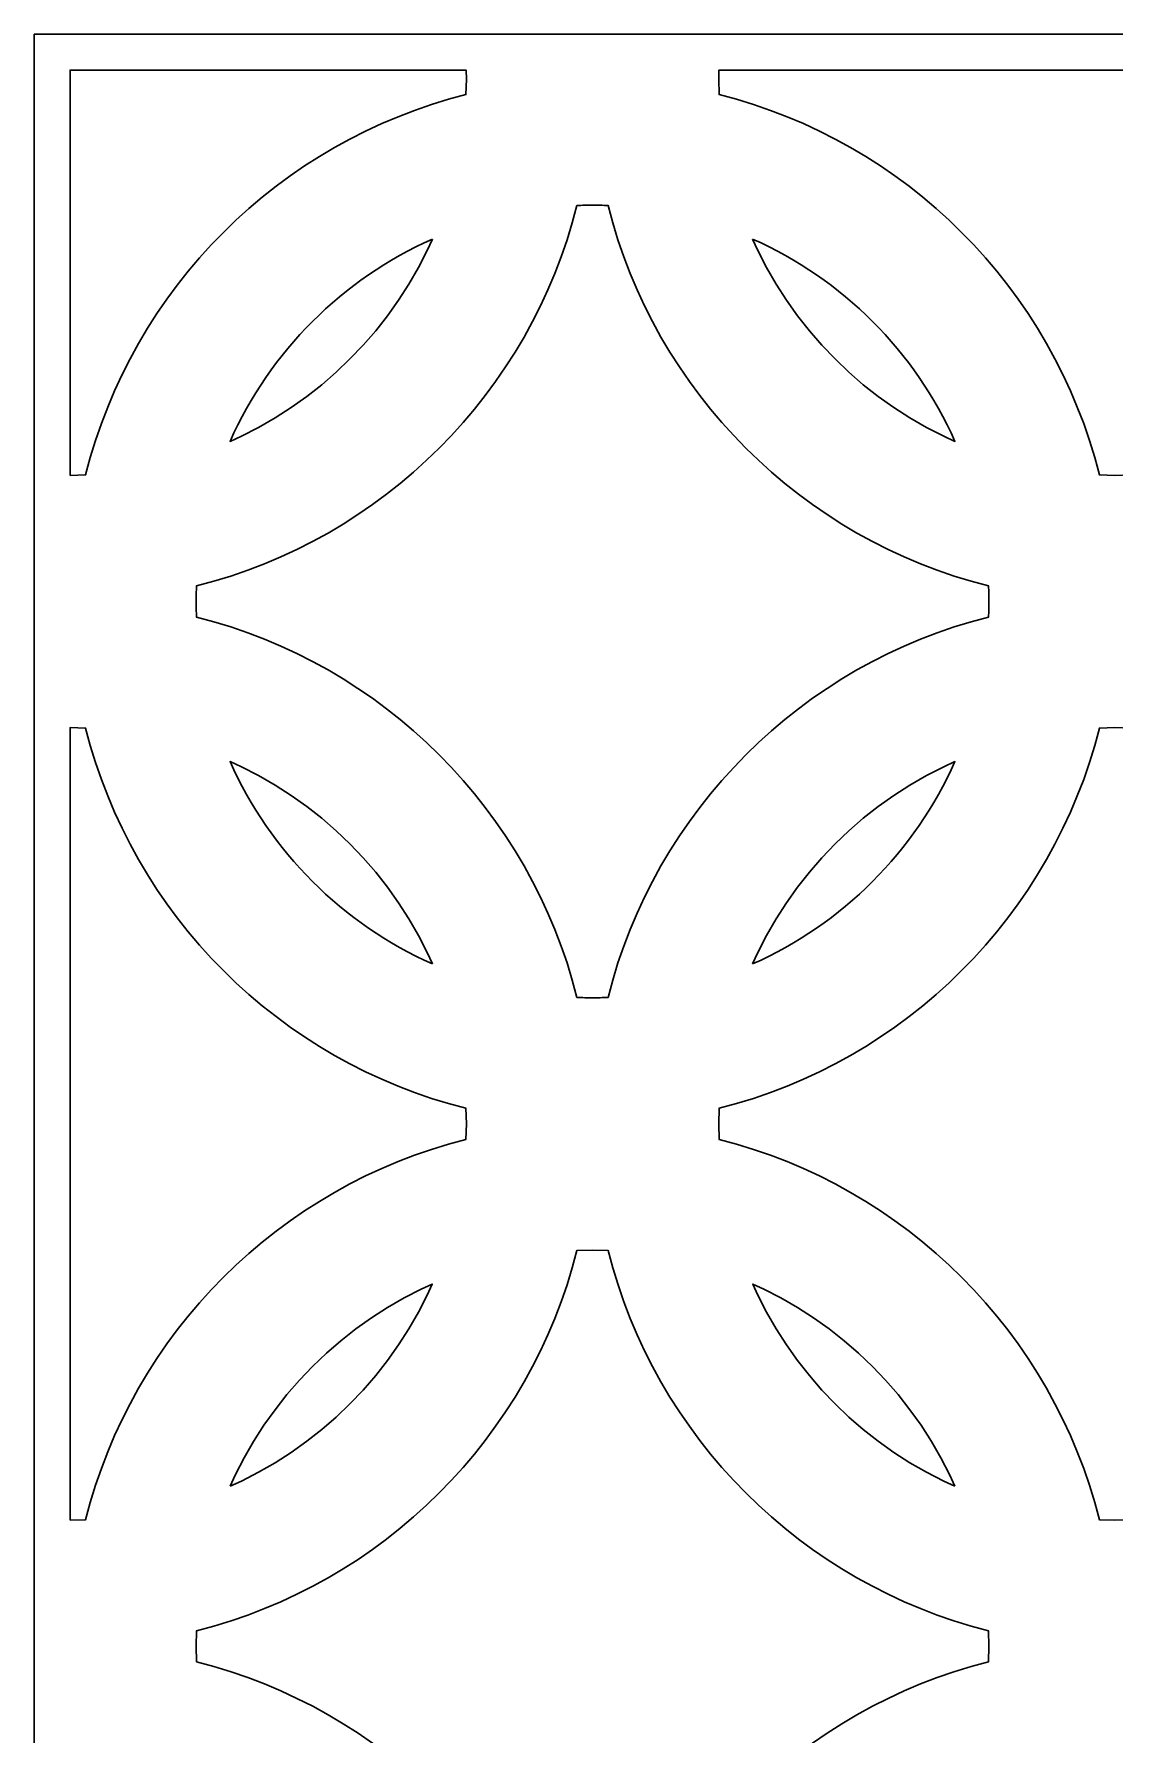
# Model space of a CAD drawing. Header units: centimetres. Extents: x 7.2 to 12.1, y -9 to 9.
# Drawn here: x 7.228 to 9.682, y 5.138 to 9.001 of the extents above; entities that cross this region are included whole.
import ezdxf

# ---------------------------------------------------------------- set-up
doc = ezdxf.new("R2010")
doc.units = ezdxf.units.CM
doc.header["$MEASUREMENT"] = 0
doc.layers.add('layer 1', color=7, linetype='Continuous')

msp = doc.modelspace()

# ---------------------------------------------------------------- linework, layer by layer
at = {"layer": 'layer 1', "color": 250, "lineweight": 30}
for points, knots in [([(7.22754, 9.00077), (7.22754, 9.00077), (12.1369, 9.00077), (12.1369, 9.00077), (12.1369, 9.00077), (12.1369, 9.00077), (12.1369, -9.00021), (12.1369, -9.00021), (12.1369, -9.00021), (12.1369, -9.00021), (7.22754, -9.00021), (7.22754, -9.00021), (7.22754, -9.00021), (7.22754, -9.00021), (7.22754, 9.00077), (7.22754, 9.00077)], [0, 0, 0, 0, 0.2, 0.2, 0.2, 0.2, 0.4, 0.4, 0.4, 0.4, 0.6, 0.6, 0.6, 0.6, 1, 1, 1, 1]), ([(7.30936, 7.99853), (7.30936, 7.99853), (7.34473, 7.99943), (7.34473, 7.99943), (7.34473, 7.99943), (7.45073, 8.42272), (7.78511, 8.75713), (8.20842, 8.86311), (8.20842, 8.86311), (8.20842, 8.86311), (8.20932, 8.89849), (8.20932, 8.89849), (8.20932, 8.89849), (8.20932, 8.89849), (8.2088, 8.91895), (8.2088, 8.91895), (8.2088, 8.91895), (8.2088, 8.91895), (7.30936, 8.91895), (7.30936, 8.91895), (7.30936, 8.91895), (7.30936, 8.91895), (7.30936, 7.99853), (7.30936, 7.99853)], [0, 0, 0, 0, 0.1428571, 0.1428571, 0.1428571, 0.1428571, 0.2857143, 0.2857143, 0.2857143, 0.2857143, 0.4285714, 0.4285714, 0.4285714, 0.4285714, 0.5714286, 0.5714286, 0.5714286, 0.5714286, 0.7142857, 0.7142857, 0.7142857, 0.7142857, 1, 1, 1, 1]), ([(8.78278, 8.91895), (8.78278, 8.91895), (8.78226, 8.89849), (8.78226, 8.89849), (8.78226, 8.89849), (8.78226, 8.89849), (8.78316, 8.86311), (8.78316, 8.86311), (8.78316, 8.86311), (9.20647, 8.75713), (9.54086, 8.42272), (9.64685, 7.99943), (9.64685, 7.99943), (9.64685, 7.99943), (9.68222, 7.99853), (9.68222, 7.99853), (9.68222, 7.99853), (9.68222, 7.99853), (9.71759, 7.99943), (9.71759, 7.99943), (9.71759, 7.99943), (9.82358, 8.42274), (10.15798, 8.75712), (10.58127, 8.86311), (10.58127, 8.86311), (10.58127, 8.86311), (10.58217, 8.89849), (10.58217, 8.89849), (10.58217, 8.89849), (10.58217, 8.89849), (10.58165, 8.91895), (10.58165, 8.91895), (10.58165, 8.91895), (10.58165, 8.91895), (8.78278, 8.91895), (8.78278, 8.91895)], [0, 0, 0, 0, 0.1, 0.1, 0.1, 0.1, 0.2, 0.2, 0.2, 0.2, 0.3, 0.3, 0.3, 0.3, 0.4, 0.4, 0.4, 0.4, 0.5, 0.5, 0.5, 0.5, 0.6, 0.6, 0.6, 0.6, 0.7, 0.7, 0.7, 0.7, 0.8, 0.8, 0.8, 0.8, 1, 1, 1, 1]), ([(8.46048, 8.61135), (8.35454, 8.18785), (8.01998, 7.85331), (7.5965, 7.74737), (7.5965, 7.74737), (7.59604, 7.73565), (7.59574, 7.72389), (7.59574, 7.71206), (7.59574, 7.71206), (7.59574, 7.70023), (7.59604, 7.68847), (7.5965, 7.67674), (7.5965, 7.67674), (8.01998, 7.5708), (8.35454, 7.23626), (8.46048, 6.81277), (8.46048, 6.81277), (8.4722, 6.81231), (8.48396, 6.81201), (8.49579, 6.81201), (8.49579, 6.81201), (8.50762, 6.81201), (8.51938, 6.81231), (8.5311, 6.81277), (8.5311, 6.81277), (8.63704, 7.23626), (8.9716, 7.5708), (9.39508, 7.67674), (9.39508, 7.67674), (9.39554, 7.68847), (9.39584, 7.70023), (9.39584, 7.71206), (9.39584, 7.71206), (9.39584, 7.72389), (9.39554, 7.73565), (9.39508, 7.74737), (9.39508, 7.74737), (8.9716, 7.85332), (8.63704, 8.18785), (8.5311, 8.61135), (8.5311, 8.61135), (8.51938, 8.6118), (8.50762, 8.61211), (8.49579, 8.61211), (8.49579, 8.61211), (8.48396, 8.61211), (8.4722, 8.6118), (8.46048, 8.61135)], [0, 0, 0, 0, 0.0769231, 0.0769231, 0.0769231, 0.0769231, 0.1538462, 0.1538462, 0.1538462, 0.1538462, 0.2307692, 0.2307692, 0.2307692, 0.2307692, 0.3076923, 0.3076923, 0.3076923, 0.3076923, 0.3846154, 0.3846154, 0.3846154, 0.3846154, 0.4615385, 0.4615385, 0.4615385, 0.4615385, 0.5384615, 0.5384615, 0.5384615, 0.5384615, 0.6153846, 0.6153846, 0.6153846, 0.6153846, 0.6923077, 0.6923077, 0.6923077, 0.6923077, 0.7692308, 0.7692308, 0.7692308, 0.7692308, 0.8461538, 0.8461538, 0.8461538, 0.8461538, 1, 1, 1, 1]), ([(8.13214, 8.5351), (8.13214, 8.5351), (8.12054, 8.50949), (8.12054, 8.50949), (8.12054, 8.50949), (8.12054, 8.50949), (8.10063, 8.47072), (8.10063, 8.47072), (8.10063, 8.47072), (8.10063, 8.47072), (8.07891, 8.43301), (8.07891, 8.43301), (8.07891, 8.43301), (8.07891, 8.43301), (8.05542, 8.39644), (8.05542, 8.39644), (8.05542, 8.39644), (8.05542, 8.39644), (8.03024, 8.36107), (8.03024, 8.36107), (8.03024, 8.36107), (8.03024, 8.36107), (8.00341, 8.32696), (8.00341, 8.32696), (8.00341, 8.32696), (8.00341, 8.32696), (7.975, 8.29417), (7.975, 8.29417), (7.975, 8.29417), (7.975, 8.29417), (7.94507, 8.26278), (7.94507, 8.26278), (7.94507, 8.26278), (7.94507, 8.26278), (7.91368, 8.23285), (7.91368, 8.23285), (7.91368, 8.23285), (7.91368, 8.23285), (7.88089, 8.20444), (7.88089, 8.20444), (7.88089, 8.20444), (7.88089, 8.20444), (7.84678, 8.17761), (7.84678, 8.17761), (7.84678, 8.17761), (7.84678, 8.17761), (7.81141, 8.15242), (7.81141, 8.15242), (7.81141, 8.15242), (7.81141, 8.15242), (7.77484, 8.12894), (7.77484, 8.12894), (7.77484, 8.12894), (7.77484, 8.12894), (7.73713, 8.10722), (7.73713, 8.10722), (7.73713, 8.10722), (7.73713, 8.10722), (7.69835, 8.08731), (7.69835, 8.08731), (7.69835, 8.08731), (7.69835, 8.08731), (7.67275, 8.0757), (7.67275, 8.0757), (7.67275, 8.0757), (7.76345, 8.27985), (7.928, 8.4444), (8.13214, 8.5351)], [0, 0, 0, 0, 0.0555556, 0.0555556, 0.0555556, 0.0555556, 0.1111111, 0.1111111, 0.1111111, 0.1111111, 0.1666667, 0.1666667, 0.1666667, 0.1666667, 0.2222222, 0.2222222, 0.2222222, 0.2222222, 0.2777778, 0.2777778, 0.2777778, 0.2777778, 0.3333333, 0.3333333, 0.3333333, 0.3333333, 0.3888889, 0.3888889, 0.3888889, 0.3888889, 0.4444444, 0.4444444, 0.4444444, 0.4444444, 0.5, 0.5, 0.5, 0.5, 0.5555556, 0.5555556, 0.5555556, 0.5555556, 0.6111111, 0.6111111, 0.6111111, 0.6111111, 0.6666667, 0.6666667, 0.6666667, 0.6666667, 0.7222222, 0.7222222, 0.7222222, 0.7222222, 0.7777778, 0.7777778, 0.7777778, 0.7777778, 0.8333333, 0.8333333, 0.8333333, 0.8333333, 0.8888889, 0.8888889, 0.8888889, 0.8888889, 1, 1, 1, 1]), ([(8.85943, 8.5351), (8.85943, 8.5351), (8.87104, 8.50949), (8.87104, 8.50949), (8.87104, 8.50949), (8.87104, 8.50949), (8.89095, 8.47072), (8.89095, 8.47072), (8.89095, 8.47072), (8.89095, 8.47072), (8.91267, 8.43301), (8.91267, 8.43301), (8.91267, 8.43301), (8.91267, 8.43301), (8.93615, 8.39644), (8.93615, 8.39644), (8.93615, 8.39644), (8.93615, 8.39644), (8.96134, 8.36107), (8.96134, 8.36107), (8.96134, 8.36107), (8.96134, 8.36107), (8.98817, 8.32696), (8.98817, 8.32696), (8.98817, 8.32696), (8.98817, 8.32696), (9.01658, 8.29417), (9.01658, 8.29417), (9.01658, 8.29417), (9.01658, 8.29417), (9.04651, 8.26278), (9.04651, 8.26278), (9.04651, 8.26278), (9.04651, 8.26278), (9.0779, 8.23285), (9.0779, 8.23285), (9.0779, 8.23285), (9.0779, 8.23285), (9.11069, 8.20444), (9.11069, 8.20444), (9.11069, 8.20444), (9.11069, 8.20444), (9.1448, 8.17761), (9.1448, 8.17761), (9.1448, 8.17761), (9.1448, 8.17761), (9.18017, 8.15242), (9.18017, 8.15242), (9.18017, 8.15242), (9.18017, 8.15242), (9.21674, 8.12894), (9.21674, 8.12894), (9.21674, 8.12894), (9.21674, 8.12894), (9.25445, 8.10722), (9.25445, 8.10722), (9.25445, 8.10722), (9.25445, 8.10722), (9.29322, 8.08731), (9.29322, 8.08731), (9.29322, 8.08731), (9.29322, 8.08731), (9.31883, 8.0757), (9.31883, 8.0757), (9.31883, 8.0757), (9.22813, 8.27985), (9.06358, 8.4444), (8.85943, 8.5351)], [0, 0, 0, 0, 0.0555556, 0.0555556, 0.0555556, 0.0555556, 0.1111111, 0.1111111, 0.1111111, 0.1111111, 0.1666667, 0.1666667, 0.1666667, 0.1666667, 0.2222222, 0.2222222, 0.2222222, 0.2222222, 0.2777778, 0.2777778, 0.2777778, 0.2777778, 0.3333333, 0.3333333, 0.3333333, 0.3333333, 0.3888889, 0.3888889, 0.3888889, 0.3888889, 0.4444444, 0.4444444, 0.4444444, 0.4444444, 0.5, 0.5, 0.5, 0.5, 0.5555556, 0.5555556, 0.5555556, 0.5555556, 0.6111111, 0.6111111, 0.6111111, 0.6111111, 0.6666667, 0.6666667, 0.6666667, 0.6666667, 0.7222222, 0.7222222, 0.7222222, 0.7222222, 0.7777778, 0.7777778, 0.7777778, 0.7777778, 0.8333333, 0.8333333, 0.8333333, 0.8333333, 0.8888889, 0.8888889, 0.8888889, 0.8888889, 1, 1, 1, 1]), ([(7.30936, 5.62567), (7.30936, 5.62567), (7.34473, 5.62657), (7.34473, 5.62657), (7.34473, 5.62657), (7.45072, 6.04988), (7.78513, 6.38426), (8.20842, 6.49026), (8.20842, 6.49026), (8.20842, 6.49026), (8.20932, 6.52563), (8.20932, 6.52563), (8.20932, 6.52563), (8.20932, 6.52563), (8.20842, 6.561), (8.20842, 6.561), (8.20842, 6.561), (7.78511, 6.66698), (7.45072, 7.00139), (7.34473, 7.42469), (7.34473, 7.42469), (7.34473, 7.42469), (7.30936, 7.42559), (7.30936, 7.42559), (7.30936, 7.42559), (7.30936, 7.42559), (7.30936, 5.62567), (7.30936, 5.62567)], [0, 0, 0, 0, 0.125, 0.125, 0.125, 0.125, 0.25, 0.25, 0.25, 0.25, 0.375, 0.375, 0.375, 0.375, 0.5, 0.5, 0.5, 0.5, 0.625, 0.625, 0.625, 0.625, 0.75, 0.75, 0.75, 0.75, 1, 1, 1, 1]), ([(10.58127, 6.49026), (10.15797, 6.38427), (9.82358, 6.04986), (9.71759, 5.62657), (9.71759, 5.62657), (9.71759, 5.62657), (9.68222, 5.62567), (9.68222, 5.62567), (9.68222, 5.62567), (9.68222, 5.62567), (9.64685, 5.62657), (9.64685, 5.62657), (9.64685, 5.62657), (9.54086, 6.04988), (9.20645, 6.38427), (8.78316, 6.49026), (8.78316, 6.49026), (8.78316, 6.49026), (8.78226, 6.52563), (8.78226, 6.52563), (8.78226, 6.52563), (8.78226, 6.52563), (8.78316, 6.561), (8.78316, 6.561), (8.78316, 6.561), (9.20647, 6.66698), (9.54086, 7.00139), (9.64685, 7.42469), (9.64685, 7.42469), (9.64685, 7.42469), (9.68222, 7.42559), (9.68222, 7.42559), (9.68222, 7.42559), (9.68222, 7.42559), (9.71759, 7.42469), (9.71759, 7.42469), (9.71759, 7.42469), (9.82357, 7.00138), (10.15798, 6.66699), (10.58127, 6.561), (10.58127, 6.561), (10.58127, 6.561), (10.58217, 6.52563), (10.58217, 6.52563), (10.58217, 6.52563), (10.58217, 6.52563), (10.58127, 6.49026), (10.58127, 6.49026)], [0, 0, 0, 0, 0.0769231, 0.0769231, 0.0769231, 0.0769231, 0.1538462, 0.1538462, 0.1538462, 0.1538462, 0.2307692, 0.2307692, 0.2307692, 0.2307692, 0.3076923, 0.3076923, 0.3076923, 0.3076923, 0.3846154, 0.3846154, 0.3846154, 0.3846154, 0.4615385, 0.4615385, 0.4615385, 0.4615385, 0.5384615, 0.5384615, 0.5384615, 0.5384615, 0.6153846, 0.6153846, 0.6153846, 0.6153846, 0.6923077, 0.6923077, 0.6923077, 0.6923077, 0.7692308, 0.7692308, 0.7692308, 0.7692308, 0.8461538, 0.8461538, 0.8461538, 0.8461538, 1, 1, 1, 1]), ([(8.13215, 6.88901), (8.13215, 6.88901), (8.12054, 6.91462), (8.12054, 6.91462), (8.12054, 6.91462), (8.12054, 6.91462), (8.10063, 6.9534), (8.10063, 6.9534), (8.10063, 6.9534), (8.10063, 6.9534), (8.07891, 6.99111), (8.07891, 6.99111), (8.07891, 6.99111), (8.07891, 6.99111), (8.05542, 7.02768), (8.05542, 7.02768), (8.05542, 7.02768), (8.05542, 7.02768), (8.03024, 7.06305), (8.03024, 7.06305), (8.03024, 7.06305), (8.03024, 7.06305), (8.00341, 7.09716), (8.00341, 7.09716), (8.00341, 7.09716), (8.00341, 7.09716), (7.975, 7.12995), (7.975, 7.12995), (7.975, 7.12995), (7.975, 7.12995), (7.94507, 7.16134), (7.94507, 7.16134), (7.94507, 7.16134), (7.94507, 7.16134), (7.91368, 7.19127), (7.91368, 7.19127), (7.91368, 7.19127), (7.91368, 7.19127), (7.88089, 7.21968), (7.88089, 7.21968), (7.88089, 7.21968), (7.88089, 7.21968), (7.84678, 7.24651), (7.84678, 7.24651), (7.84678, 7.24651), (7.84678, 7.24651), (7.81141, 7.27169), (7.81141, 7.27169), (7.81141, 7.27169), (7.81141, 7.27169), (7.77484, 7.29518), (7.77484, 7.29518), (7.77484, 7.29518), (7.77484, 7.29518), (7.73713, 7.3169), (7.73713, 7.3169), (7.73713, 7.3169), (7.73713, 7.3169), (7.69835, 7.33681), (7.69835, 7.33681), (7.69835, 7.33681), (7.69835, 7.33681), (7.67275, 7.34842), (7.67275, 7.34842), (7.67275, 7.34842), (7.76345, 7.14427), (7.928, 6.97971), (8.13215, 6.88901)], [0, 0, 0, 0, 0.0555556, 0.0555556, 0.0555556, 0.0555556, 0.1111111, 0.1111111, 0.1111111, 0.1111111, 0.1666667, 0.1666667, 0.1666667, 0.1666667, 0.2222222, 0.2222222, 0.2222222, 0.2222222, 0.2777778, 0.2777778, 0.2777778, 0.2777778, 0.3333333, 0.3333333, 0.3333333, 0.3333333, 0.3888889, 0.3888889, 0.3888889, 0.3888889, 0.4444444, 0.4444444, 0.4444444, 0.4444444, 0.5, 0.5, 0.5, 0.5, 0.5555556, 0.5555556, 0.5555556, 0.5555556, 0.6111111, 0.6111111, 0.6111111, 0.6111111, 0.6666667, 0.6666667, 0.6666667, 0.6666667, 0.7222222, 0.7222222, 0.7222222, 0.7222222, 0.7777778, 0.7777778, 0.7777778, 0.7777778, 0.8333333, 0.8333333, 0.8333333, 0.8333333, 0.8888889, 0.8888889, 0.8888889, 0.8888889, 1, 1, 1, 1]), ([(8.85943, 6.88901), (8.85943, 6.88901), (8.87104, 6.91462), (8.87104, 6.91462), (8.87104, 6.91462), (8.87104, 6.91462), (8.89095, 6.9534), (8.89095, 6.9534), (8.89095, 6.9534), (8.89095, 6.9534), (8.91267, 6.99111), (8.91267, 6.99111), (8.91267, 6.99111), (8.91267, 6.99111), (8.93615, 7.02768), (8.93615, 7.02768), (8.93615, 7.02768), (8.93615, 7.02768), (8.96134, 7.06305), (8.96134, 7.06305), (8.96134, 7.06305), (8.96134, 7.06305), (8.98817, 7.09716), (8.98817, 7.09716), (8.98817, 7.09716), (8.98817, 7.09716), (9.01658, 7.12995), (9.01658, 7.12995), (9.01658, 7.12995), (9.01658, 7.12995), (9.04651, 7.16134), (9.04651, 7.16134), (9.04651, 7.16134), (9.04651, 7.16134), (9.0779, 7.19127), (9.0779, 7.19127), (9.0779, 7.19127), (9.0779, 7.19127), (9.11069, 7.21968), (9.11069, 7.21968), (9.11069, 7.21968), (9.11069, 7.21968), (9.1448, 7.24651), (9.1448, 7.24651), (9.1448, 7.24651), (9.1448, 7.24651), (9.18017, 7.27169), (9.18017, 7.27169), (9.18017, 7.27169), (9.18017, 7.27169), (9.21674, 7.29518), (9.21674, 7.29518), (9.21674, 7.29518), (9.21674, 7.29518), (9.25445, 7.3169), (9.25445, 7.3169), (9.25445, 7.3169), (9.25445, 7.3169), (9.29322, 7.33681), (9.29322, 7.33681), (9.29322, 7.33681), (9.29322, 7.33681), (9.31883, 7.34842), (9.31883, 7.34842), (9.31883, 7.34842), (9.22814, 7.14427), (9.06358, 6.97971), (8.85943, 6.88901)], [0, 0, 0, 0, 0.0555556, 0.0555556, 0.0555556, 0.0555556, 0.1111111, 0.1111111, 0.1111111, 0.1111111, 0.1666667, 0.1666667, 0.1666667, 0.1666667, 0.2222222, 0.2222222, 0.2222222, 0.2222222, 0.2777778, 0.2777778, 0.2777778, 0.2777778, 0.3333333, 0.3333333, 0.3333333, 0.3333333, 0.3888889, 0.3888889, 0.3888889, 0.3888889, 0.4444444, 0.4444444, 0.4444444, 0.4444444, 0.5, 0.5, 0.5, 0.5, 0.5555556, 0.5555556, 0.5555556, 0.5555556, 0.6111111, 0.6111111, 0.6111111, 0.6111111, 0.6666667, 0.6666667, 0.6666667, 0.6666667, 0.7222222, 0.7222222, 0.7222222, 0.7222222, 0.7777778, 0.7777778, 0.7777778, 0.7777778, 0.8333333, 0.8333333, 0.8333333, 0.8333333, 0.8888889, 0.8888889, 0.8888889, 0.8888889, 1, 1, 1, 1]), ([(7.59673, 5.30383), (8.02003, 5.19784), (8.35444, 4.86345), (8.46042, 4.44014), (8.46042, 4.44014), (8.46042, 4.44014), (8.49579, 4.43924), (8.49579, 4.43924), (8.49579, 4.43924), (8.49579, 4.43924), (8.53116, 4.44014), (8.53116, 4.44014), (8.53116, 4.44014), (8.63715, 4.86344), (8.97154, 5.19785), (9.39485, 5.30383), (9.39485, 5.30383), (9.39485, 5.30383), (9.39575, 5.3392), (9.39575, 5.3392), (9.39575, 5.3392), (9.39575, 5.3392), (9.39485, 5.37457), (9.39485, 5.37457), (9.39485, 5.37457), (8.97154, 5.48056), (8.63715, 5.81496), (8.53116, 6.23826), (8.53116, 6.23826), (8.53116, 6.23826), (8.49579, 6.23916), (8.49579, 6.23916), (8.49579, 6.23916), (8.49579, 6.23916), (8.46042, 6.23826), (8.46042, 6.23826), (8.46042, 6.23826), (8.35444, 5.81495), (8.02003, 5.48056), (7.59673, 5.37457), (7.59673, 5.37457), (7.59673, 5.37457), (7.59583, 5.3392), (7.59583, 5.3392), (7.59583, 5.3392), (7.59583, 5.3392), (7.59673, 5.30383), (7.59673, 5.30383)], [0, 0, 0, 0, 0.0769231, 0.0769231, 0.0769231, 0.0769231, 0.1538462, 0.1538462, 0.1538462, 0.1538462, 0.2307692, 0.2307692, 0.2307692, 0.2307692, 0.3076923, 0.3076923, 0.3076923, 0.3076923, 0.3846154, 0.3846154, 0.3846154, 0.3846154, 0.4615385, 0.4615385, 0.4615385, 0.4615385, 0.5384615, 0.5384615, 0.5384615, 0.5384615, 0.6153846, 0.6153846, 0.6153846, 0.6153846, 0.6923077, 0.6923077, 0.6923077, 0.6923077, 0.7692308, 0.7692308, 0.7692308, 0.7692308, 0.8461538, 0.8461538, 0.8461538, 0.8461538, 1, 1, 1, 1]), ([(7.67321, 5.70305), (7.67321, 5.70305), (7.69836, 5.71445), (7.69836, 5.71445), (7.69836, 5.71445), (7.69836, 5.71445), (7.73713, 5.73436), (7.73713, 5.73436), (7.73713, 5.73436), (7.73713, 5.73436), (7.77484, 5.75608), (7.77484, 5.75608), (7.77484, 5.75608), (7.77484, 5.75608), (7.81141, 5.77956), (7.81141, 5.77956), (7.81141, 5.77956), (7.81141, 5.77956), (7.84678, 5.80475), (7.84678, 5.80475), (7.84678, 5.80475), (7.84678, 5.80475), (7.88089, 5.83158), (7.88089, 5.83158), (7.88089, 5.83158), (7.88089, 5.83158), (7.91367, 5.85999), (7.91367, 5.85999), (7.91367, 5.85999), (7.91367, 5.85999), (7.94507, 5.88993), (7.94507, 5.88993), (7.94507, 5.88993), (7.94507, 5.88993), (7.975, 5.92132), (7.975, 5.92132), (7.975, 5.92132), (7.975, 5.92132), (8.00341, 5.9541), (8.00341, 5.9541), (8.00341, 5.9541), (8.00341, 5.9541), (8.03024, 5.98821), (8.03024, 5.98821), (8.03024, 5.98821), (8.03024, 5.98821), (8.05542, 6.02358), (8.05542, 6.02358), (8.05542, 6.02358), (8.05542, 6.02358), (8.07891, 6.06015), (8.07891, 6.06015), (8.07891, 6.06015), (8.07891, 6.06015), (8.10063, 6.09786), (8.10063, 6.09786), (8.10063, 6.09786), (8.10063, 6.09786), (8.12054, 6.13663), (8.12054, 6.13663), (8.12054, 6.13663), (8.12054, 6.13663), (8.13194, 6.16177), (8.13194, 6.16177), (8.13194, 6.16177), (8.13194, 6.16177), (8.1068, 6.15038), (8.1068, 6.15038), (8.1068, 6.15038), (8.1068, 6.15038), (8.06802, 6.13047), (8.06802, 6.13047), (8.06802, 6.13047), (8.06802, 6.13047), (8.03031, 6.10875), (8.03031, 6.10875), (8.03031, 6.10875), (8.03031, 6.10875), (7.99374, 6.08527), (7.99374, 6.08527), (7.99374, 6.08527), (7.99374, 6.08527), (7.95837, 6.06008), (7.95837, 6.06008), (7.95837, 6.06008), (7.95837, 6.06008), (7.92426, 6.03325), (7.92426, 6.03325), (7.92426, 6.03325), (7.92426, 6.03325), (7.89147, 6.00484), (7.89147, 6.00484), (7.89147, 6.00484), (7.89147, 6.00484), (7.86008, 5.97491), (7.86008, 5.97491), (7.86008, 5.97491), (7.86008, 5.97491), (7.83015, 5.94352), (7.83015, 5.94352), (7.83015, 5.94352), (7.83015, 5.94352), (7.80174, 5.91073), (7.80174, 5.91073), (7.80174, 5.91073), (7.80174, 5.91073), (7.77491, 5.87662), (7.77491, 5.87662), (7.77491, 5.87662), (7.77491, 5.87662), (7.74973, 5.84125), (7.74973, 5.84125), (7.74973, 5.84125), (7.74973, 5.84125), (7.72624, 5.80468), (7.72624, 5.80468), (7.72624, 5.80468), (7.72624, 5.80468), (7.70452, 5.76697), (7.70452, 5.76697), (7.70452, 5.76697), (7.70452, 5.76697), (7.68461, 5.72819), (7.68461, 5.72819), (7.68461, 5.72819), (7.68461, 5.72819), (7.67321, 5.70305), (7.67321, 5.70305)], [0, 0, 0, 0, 0.030303, 0.030303, 0.030303, 0.030303, 0.0606061, 0.0606061, 0.0606061, 0.0606061, 0.0909091, 0.0909091, 0.0909091, 0.0909091, 0.1212121, 0.1212121, 0.1212121, 0.1212121, 0.1515152, 0.1515152, 0.1515152, 0.1515152, 0.1818182, 0.1818182, 0.1818182, 0.1818182, 0.2121212, 0.2121212, 0.2121212, 0.2121212, 0.2424242, 0.2424242, 0.2424242, 0.2424242, 0.2727273, 0.2727273, 0.2727273, 0.2727273, 0.3030303, 0.3030303, 0.3030303, 0.3030303, 0.3333333, 0.3333333, 0.3333333, 0.3333333, 0.3636364, 0.3636364, 0.3636364, 0.3636364, 0.3939394, 0.3939394, 0.3939394, 0.3939394, 0.4242424, 0.4242424, 0.4242424, 0.4242424, 0.4545455, 0.4545455, 0.4545455, 0.4545455, 0.4848485, 0.4848485, 0.4848485, 0.4848485, 0.5151515, 0.5151515, 0.5151515, 0.5151515, 0.5454545, 0.5454545, 0.5454545, 0.5454545, 0.5757576, 0.5757576, 0.5757576, 0.5757576, 0.6060606, 0.6060606, 0.6060606, 0.6060606, 0.6363636, 0.6363636, 0.6363636, 0.6363636, 0.6666667, 0.6666667, 0.6666667, 0.6666667, 0.6969697, 0.6969697, 0.6969697, 0.6969697, 0.7272727, 0.7272727, 0.7272727, 0.7272727, 0.7575758, 0.7575758, 0.7575758, 0.7575758, 0.7878788, 0.7878788, 0.7878788, 0.7878788, 0.8181818, 0.8181818, 0.8181818, 0.8181818, 0.8484848, 0.8484848, 0.8484848, 0.8484848, 0.8787879, 0.8787879, 0.8787879, 0.8787879, 0.9090909, 0.9090909, 0.9090909, 0.9090909, 0.9393939, 0.9393939, 0.9393939, 0.9393939, 1, 1, 1, 1]), ([(9.31837, 5.70305), (9.31837, 5.70305), (9.30697, 5.7282), (9.30697, 5.7282), (9.30697, 5.7282), (9.30697, 5.7282), (9.28706, 5.76698), (9.28706, 5.76698), (9.28706, 5.76698), (9.28706, 5.76698), (9.26534, 5.80468), (9.26534, 5.80468), (9.26534, 5.80468), (9.26534, 5.80468), (9.24186, 5.84125), (9.24186, 5.84125), (9.24186, 5.84125), (9.24186, 5.84125), (9.21667, 5.87662), (9.21667, 5.87662), (9.21667, 5.87662), (9.21667, 5.87662), (9.18984, 5.91073), (9.18984, 5.91073), (9.18984, 5.91073), (9.18984, 5.91073), (9.16143, 5.94351), (9.16143, 5.94351), (9.16143, 5.94351), (9.16143, 5.94351), (9.13149, 5.97491), (9.13149, 5.97491), (9.13149, 5.97491), (9.13149, 5.97491), (9.1001, 6.00484), (9.1001, 6.00484), (9.1001, 6.00484), (9.1001, 6.00484), (9.06732, 6.03325), (9.06732, 6.03325), (9.06732, 6.03325), (9.06732, 6.03325), (9.03321, 6.06008), (9.03321, 6.06008), (9.03321, 6.06008), (9.03321, 6.06008), (8.99784, 6.08527), (8.99784, 6.08527), (8.99784, 6.08527), (8.99784, 6.08527), (8.96127, 6.10875), (8.96127, 6.10875), (8.96127, 6.10875), (8.96127, 6.10875), (8.92357, 6.13047), (8.92357, 6.13047), (8.92357, 6.13047), (8.92357, 6.13047), (8.88479, 6.15038), (8.88479, 6.15038), (8.88479, 6.15038), (8.88479, 6.15038), (8.85964, 6.16178), (8.85964, 6.16178), (8.85964, 6.16178), (8.85964, 6.16178), (8.87104, 6.13663), (8.87104, 6.13663), (8.87104, 6.13663), (8.87104, 6.13663), (8.89095, 6.09786), (8.89095, 6.09786), (8.89095, 6.09786), (8.89095, 6.09786), (8.91267, 6.06015), (8.91267, 6.06015), (8.91267, 6.06015), (8.91267, 6.06015), (8.93615, 6.02358), (8.93615, 6.02358), (8.93615, 6.02358), (8.93615, 6.02358), (8.96134, 5.98821), (8.96134, 5.98821), (8.96134, 5.98821), (8.96134, 5.98821), (8.98817, 5.9541), (8.98817, 5.9541), (8.98817, 5.9541), (8.98817, 5.9541), (9.01658, 5.92132), (9.01658, 5.92132), (9.01658, 5.92132), (9.01658, 5.92132), (9.04651, 5.88993), (9.04651, 5.88993), (9.04651, 5.88993), (9.04651, 5.88993), (9.07791, 5.85999), (9.07791, 5.85999), (9.07791, 5.85999), (9.07791, 5.85999), (9.11069, 5.83158), (9.11069, 5.83158), (9.11069, 5.83158), (9.11069, 5.83158), (9.1448, 5.80475), (9.1448, 5.80475), (9.1448, 5.80475), (9.1448, 5.80475), (9.18017, 5.77956), (9.18017, 5.77956), (9.18017, 5.77956), (9.18017, 5.77956), (9.21674, 5.75608), (9.21674, 5.75608), (9.21674, 5.75608), (9.21674, 5.75608), (9.25444, 5.73436), (9.25444, 5.73436), (9.25444, 5.73436), (9.25444, 5.73436), (9.29322, 5.71445), (9.29322, 5.71445), (9.29322, 5.71445), (9.29322, 5.71445), (9.31837, 5.70305), (9.31837, 5.70305)], [0, 0, 0, 0, 0.030303, 0.030303, 0.030303, 0.030303, 0.0606061, 0.0606061, 0.0606061, 0.0606061, 0.0909091, 0.0909091, 0.0909091, 0.0909091, 0.1212121, 0.1212121, 0.1212121, 0.1212121, 0.1515152, 0.1515152, 0.1515152, 0.1515152, 0.1818182, 0.1818182, 0.1818182, 0.1818182, 0.2121212, 0.2121212, 0.2121212, 0.2121212, 0.2424242, 0.2424242, 0.2424242, 0.2424242, 0.2727273, 0.2727273, 0.2727273, 0.2727273, 0.3030303, 0.3030303, 0.3030303, 0.3030303, 0.3333333, 0.3333333, 0.3333333, 0.3333333, 0.3636364, 0.3636364, 0.3636364, 0.3636364, 0.3939394, 0.3939394, 0.3939394, 0.3939394, 0.4242424, 0.4242424, 0.4242424, 0.4242424, 0.4545455, 0.4545455, 0.4545455, 0.4545455, 0.4848485, 0.4848485, 0.4848485, 0.4848485, 0.5151515, 0.5151515, 0.5151515, 0.5151515, 0.5454545, 0.5454545, 0.5454545, 0.5454545, 0.5757576, 0.5757576, 0.5757576, 0.5757576, 0.6060606, 0.6060606, 0.6060606, 0.6060606, 0.6363636, 0.6363636, 0.6363636, 0.6363636, 0.6666667, 0.6666667, 0.6666667, 0.6666667, 0.6969697, 0.6969697, 0.6969697, 0.6969697, 0.7272727, 0.7272727, 0.7272727, 0.7272727, 0.7575758, 0.7575758, 0.7575758, 0.7575758, 0.7878788, 0.7878788, 0.7878788, 0.7878788, 0.8181818, 0.8181818, 0.8181818, 0.8181818, 0.8484848, 0.8484848, 0.8484848, 0.8484848, 0.8787879, 0.8787879, 0.8787879, 0.8787879, 0.9090909, 0.9090909, 0.9090909, 0.9090909, 0.9393939, 0.9393939, 0.9393939, 0.9393939, 1, 1, 1, 1])]:
    msp.add_open_spline(points, degree=3, knots=knots, dxfattribs=at)

doc.saveas('drawing.dxf')
